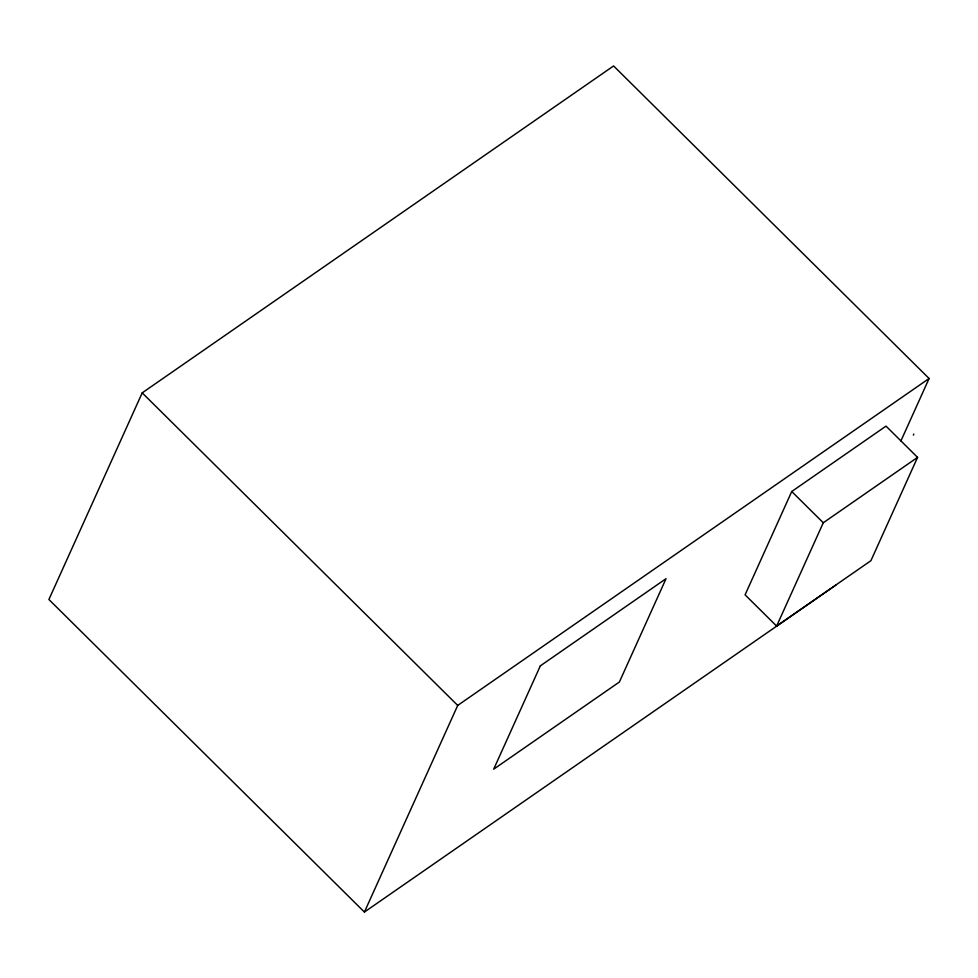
<?xml version="1.0" encoding="UTF-8"?>
<svg xmlns="http://www.w3.org/2000/svg" width="978" height="978" viewBox="0 0 978 978"><rect width="100%" height="100%" fill="white"/><g stroke="black" fill="none" stroke-linecap="round" stroke-linejoin="round"><path stroke-width="1.47" d="M900.921 440.907L929.1 378.498L613.585 65.942L142.201 392.863L48.9 599.502L364.415 912.058L835.799 585.137M364.415 912.058L457.716 705.419L929.1 378.498M791.74 491.506L745.089 594.832L776.63 626.079L870.909 560.7L917.56 457.374L886.007 426.127L791.74 491.506L823.28 522.765L776.63 626.079M913.342 435.051L913.843 434.11M823.28 522.765L917.56 457.374M142.201 392.863L457.716 705.419M540.333 665.859L493.682 769.185L619.38 682.008L666.03 578.683L540.333 665.859"/></g></svg>
